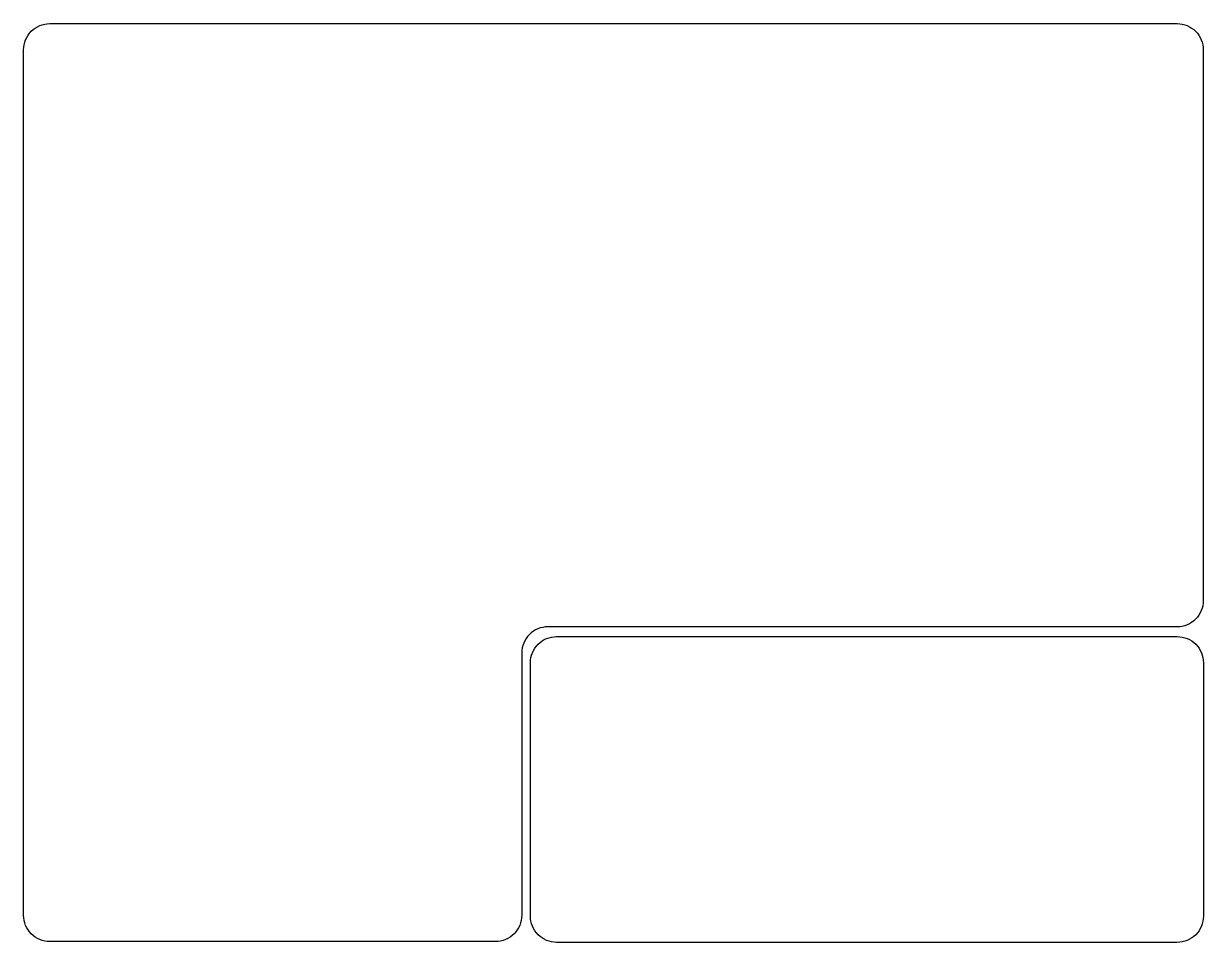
# Model space of a CAD drawing. Extents: x 0 to 0.9, y -0.021 to 0.68.
import ezdxf

# ---------------------------------------------------------------- set-up
doc = ezdxf.new("R2010")
doc.units = 0
doc.layers.get('0').update_dxf_attribs({"linetype": 'CONTINUOUS'})

msp = doc.modelspace()

# ---------------------------------------------------------------- linework, layer by layer
at = {"color": 0}
for points in [[(0, 0), (0, 0.66, -0.414214), (0.02, 0.68), (0.88, 0.68, -0.414214), (0.9, 0.66), (0.9, 0.24, -0.414214), (0.88, 0.22), (0.4, 0.22, 0.414214), (0.38, 0.2), (0.38, 0, -0.414214), (0.36, -0.02), (0.02, -0.02, -0.414214)], [(0.38666, -0.00062), (0.38666, 0.1926, -0.414214), (0.40666, 0.2126), (0.88008, 0.2126, -0.414214), (0.90008, 0.1926), (0.90008, -0.00062, -0.414214), (0.88008, -0.02062), (0.40666, -0.02062, -0.414214)]]:
    msp.add_lwpolyline(points, format="xyb", close=True, dxfattribs=at)

doc.saveas('drawing.dxf')
